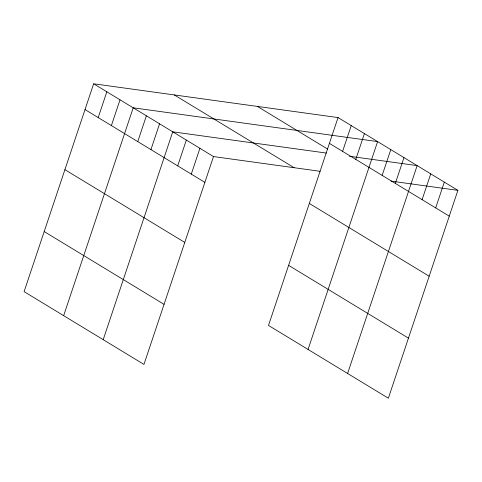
<?xml version="1.0" encoding="UTF-8"?>
<svg xmlns="http://www.w3.org/2000/svg" width="482" height="482" viewBox="0 0 482 482"><rect width="100%" height="100%" fill="white"/><g stroke="black" fill="none" stroke-linecap="round" stroke-linejoin="round"><path stroke-width="0.72" d="M93.647 83.784L24.1 291.64L143.955 364.422L213.502 156.566L93.647 83.784L338.045 117.578L457.9 190.36L388.353 398.216L268.498 325.434L338.045 117.578M98.201 117.584L106.829 91.791M111.384 125.591L120.018 99.798M63.654 315.656L133.201 107.799L377.599 141.6L308.052 349.456M137.75 141.6L146.383 115.807M150.938 149.607L159.566 123.814M103.202 339.677L172.749 131.821L326.38 153.065M177.701 165.862L186.335 140.069M191.288 174.11L199.916 148.317M342.6 151.378L351.233 125.585M355.782 159.385L364.416 133.592M382.154 175.4L390.782 149.601M395.336 183.401L403.964 157.608M347.6 373.472L417.153 165.615L349.462 156.252M422.105 199.656L430.733 173.863M435.686 207.905L444.32 182.112M213.502 156.566L320.162 171.315M390.932 181.099L457.9 190.36M329.417 143.371L449.272 216.153M257.394 106.426L327.712 149.125M174.297 94.936L294.153 167.718M309.311 203.452L429.167 276.234M85.019 109.577L204.868 182.359M288.604 265.353L408.453 338.135M64.913 169.658L184.769 242.44M44.205 231.559L164.055 304.341"/></g></svg>
